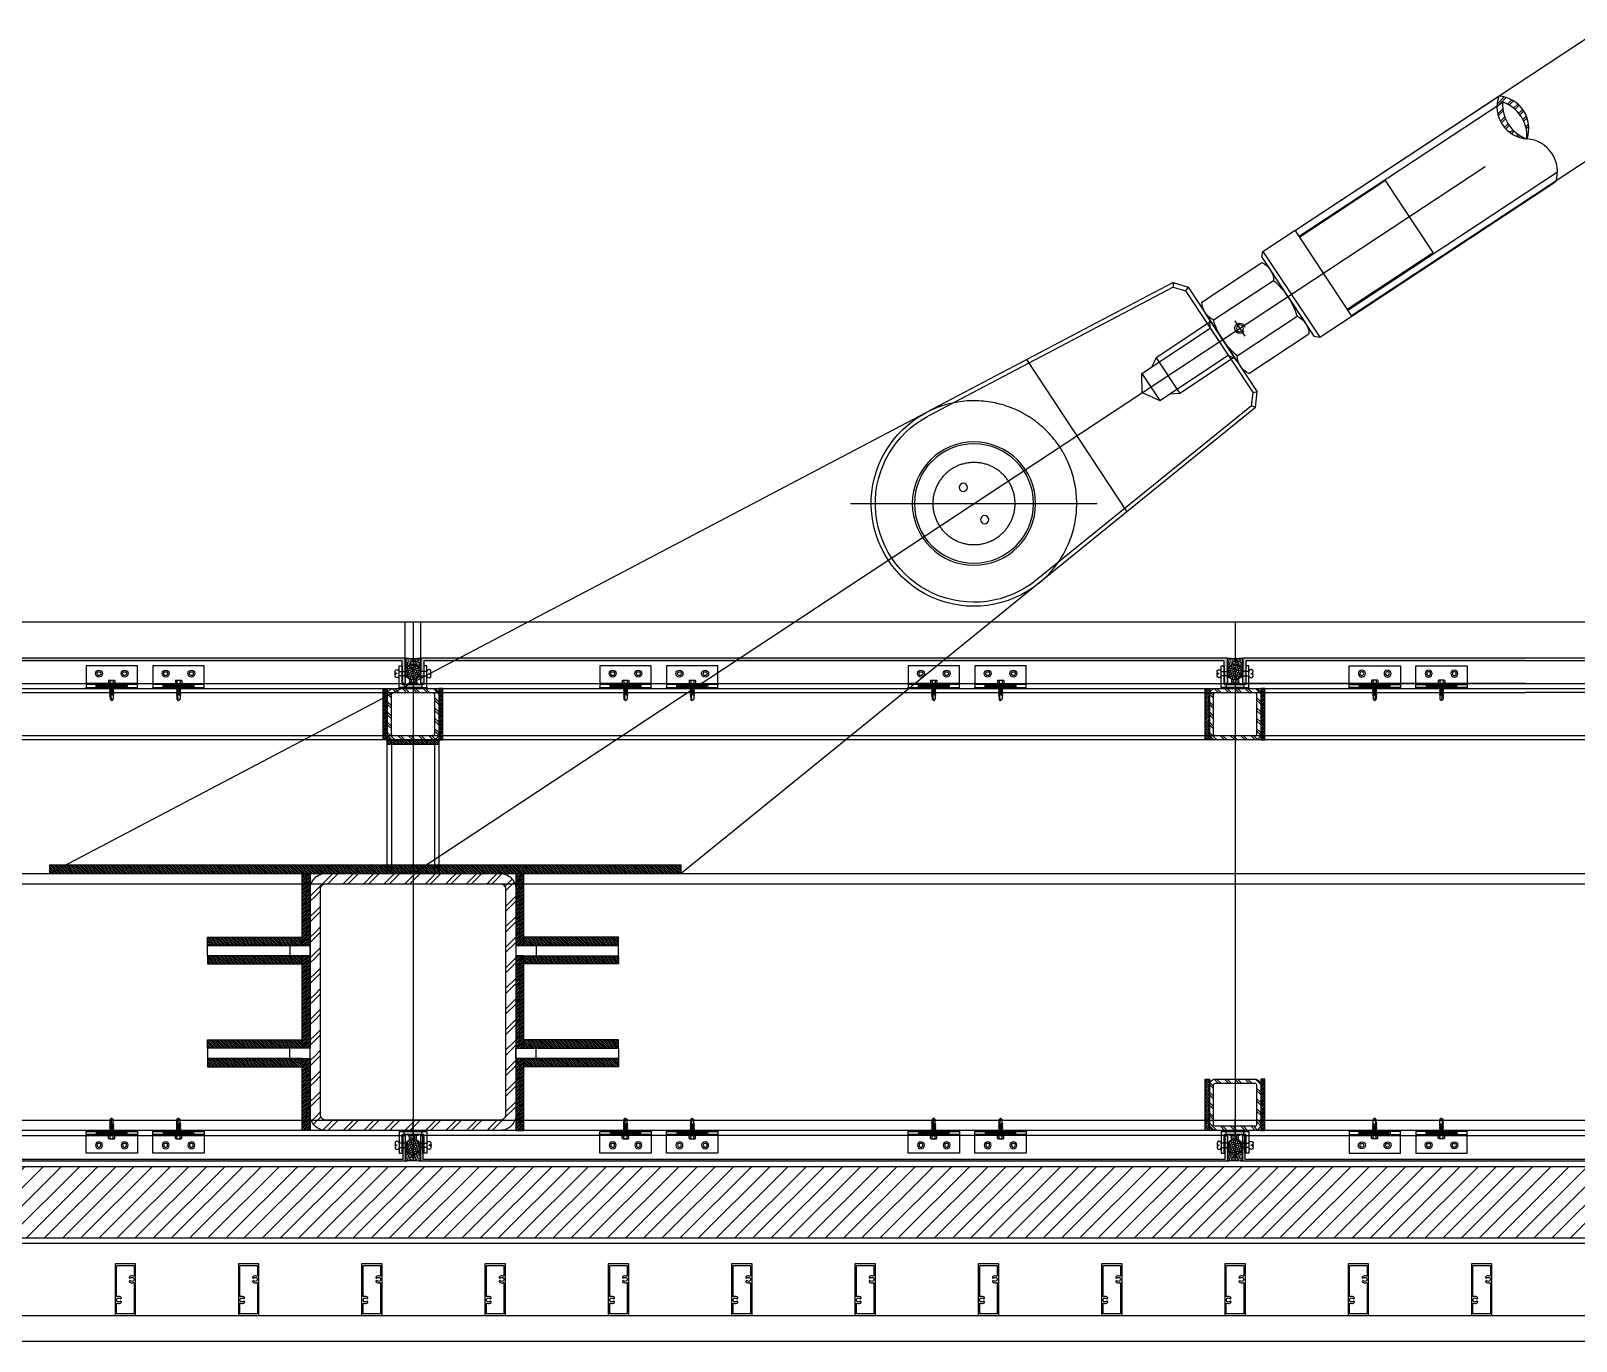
# Model space of a CAD drawing. Header units: millimetres. Extents: x 434053 to 1059003, y -2417481 to 936527.
# Drawn here: x 653689 to 655193, y -2249952 to -2248677 of the extents above; entities that cross this region are included whole.
import ezdxf

# ---------------------------------------------------------------- set-up
doc = ezdxf.new("R2010")
doc.units = ezdxf.units.MM
doc.header["$LTSCALE"] = 1000
doc.header["$MEASUREMENT"] = 0
for name, pattern in [('CENTER', [2, 1.25, -0.25, 0.25, -0.25]), ('HIDDEN', [9.525, 6.35, -3.175]), ('HIDDEN2', [4.7625, 3.175, -1.5875]), ('HIDDENX2', [19.05, 12.7, -6.35])]:
    doc.linetypes.add(name, pattern=pattern)
doc.layers.get('Defpoints').update_dxf_attribs({"color": 6})
for name, color, linetype in [('ALUM', 1, 'Continuous'), ('ALUM-V', 11, 'Continuous'), ('ELASTOMER', 6, 'Continuous'), ('ELASTOMER-V', 241, 'Continuous'), ('ELASTROMER-V', 241, 'Continuous'), ('EXTRUSION-V', 141, 'Continuous'), ('EXTRUSION1', 4, 'Continuous'), ('EXTRUSION2', 133, 'Continuous'), ('FASTENER', 191, 'Continuous'), ('GRID', 8, 'CENTER'), ('HZHZNEWPLOTLAYER#@$TT', 7, 'Continuous'), ('SILICONE', 8, 'Continuous'), ('STEEL', 3, 'Continuous'), ('STEEL-V', 71, 'Continuous'), ('WELD', 6, 'Continuous'), ('铝板断面填充', 14, 'Continuous')]:
    doc.layers.add(name, color=color, linetype=linetype)
pattern_1 = [(225, (-88276.2319, -28675.7167), (0.883883476, -0.883883476), [])]
pattern_2 = [(225, (-87476.2316, -28675.7147), (0.883883476, -0.883883476), [])]
pattern_3 = [(225, (-87476.2316, -29055.7147), (0.883883476, -0.883883476), [])]
pattern_4 = [(225, (-88201.2278, -28855.7147), (0.883883476, -0.883883476), [])]
pattern_5 = [(315, (31918.716, -91816.2289), (0.883883476, 0.883883476), [])]
pattern_6 = [(315, (31918.716, -91916.2289), (0.883883476, 0.883883476), [])]
pattern_7 = [(225, (-88201.2278, -28935.7147), (0.883883476, -0.883883476), [])]
pattern_8 = [(225, (-88201.2278, -29035.7147), (0.883883476, -0.883883476), [])]

# ---------------------------------------------------------------- blocks, each defined once
blk = doc.blocks.new('*U563')
at = {"linetype": 'ByBlock', "lineweight": -2}
for p, q in [((-4.4, 0.5), (-4.4, 0)), ((4.4, 0), (-4.4, 0)), ((-4.1, 0.8), (-3.1, 1)), ((4.1, 0.8), (-4.1, 0.8)), ((-3.1, 3.9), (-3.1, 1)), ((3.1, 1), (-3.1, 1)), ((2.3, 4.2), (-2.3, 4.2)), ((-2, 0.8), (-1.5, 1)), ((-1.5, 3.9), (-1.5, 1)), ((-1.5, 0), (-1.5, -1.6)), ((1.5, 3.9), (1.5, 1)), ((2.2, 0.8), (1.5, 1)), ((1.5, 0), (1.5, -1.1)), ((3.1, 3.9), (3.1, 1)), ((4.1, 0.8), (3.1, 1)), ((4.4, 0.5), (4.4, 0)), ((-2.1, -1.9), (2.1, -1.4)), ((-2.1, -1.9), (-1.5, -1.6)), ((-2.1, -1.9), (-1.5, -2.2)), ((-2.1, -3.3), (2.1, -2.8)), ((-2.1, -3.3), (-1.5, -3)), ((-2.1, -3.3), (-1.5, -3.6)), ((-2.1, -4.7), (2.1, -4.2)), ((-2.1, -4.7), (-1.5, -4.4)), ((-2.1, -4.7), (-1.5, -5)), ((-2.1, -6.1), (2.1, -5.6)), ((-2.1, -6.1), (-1.5, -5.8)), ((-2.1, -6.1), (-1.5, -6.4)), ((-2.1, -7.5), (2.1, -7)), ((-2.1, -7.5), (-1.5, -7.2)), ((-2.1, -7.5), (-1.5, -7.8)), ((-2.1, -8.9), (2.1, -8.4)), ((-2.1, -8.9), (-1.5, -8.6)), ((-2.1, -8.9), (-1.5, -9.2)), ((-2.1, -10.3), (-1.5, -10)), ((-2.1, -10.3), (-1.1, -10.2)), ((-2.1, -10.3), (-1.5, -10.6)), ((-1.5, -1.6), (1.5, -1.1)), ((-1.5, -2.2), (1.5, -1.7)), ((-1.5, -2.2), (-1.5, -3)), ((-1.5, -3), (1.5, -2.5)), ((-1.5, -3.6), (1.5, -3.1)), ((-1.5, -3.6), (-1.5, -4.4)), ((-1.5, -4.4), (1.5, -3.9)), ((-1.5, -5), (1.5, -4.5)), ((-1.5, -5), (-1.5, -5.8)), ((-1.5, -5.8), (1.5, -5.3)), ((-1.5, -6.4), (1.5, -5.9)), ((-1.5, -6.4), (-1.5, -7.2)), ((-1.5, -7.2), (1.5, -6.7)), ((-1.5, -7.8), (1.5, -7.3)), ((-1.5, -7.8), (-1.5, -8.6)), ((-1.5, -8.6), (1.5, -8.1)), ((-1.5, -9.2), (1.5, -8.7)), ((-1.5, -9.2), (-1.5, -10)), ((-1.5, -10), (-1, -9.9)), ((-1.5, -10.6), (-1.5, -14.4)), ((-1.5, -10.6), (-1.3, -10.6)), ((0, -15.8), (-1.5, -14.4)), ((0, -15.8), (1.5, -14.4)), ((0.6, -9.6), (1.5, -9.5)), ((0.7, -10), (2.1, -9.8)), ((0.7, -10.2), (1.5, -10.1)), ((0.7, -11), (1.5, -10.9)), ((0.7, -11.4), (2.1, -11.2)), ((0.7, -11.6), (1.5, -11.5)), ((1.5, -0.3), (1.5, -1.1)), ((2.1, -1.4), (1.5, -1.1)), ((2.1, -1.4), (1.5, -1.7)), ((1.5, -1.7), (1.5, -2.5)), ((2.1, -2.8), (1.5, -2.5)), ((2.1, -2.8), (1.5, -3.1)), ((1.5, -3.1), (1.5, -3.9)), ((2.1, -4.2), (1.5, -3.9)), ((2.1, -4.2), (1.5, -4.5)), ((1.5, -4.5), (1.5, -5.3)), ((2.1, -5.6), (1.5, -5.3)), ((2.1, -5.6), (1.5, -5.9)), ((1.5, -5.9), (1.5, -6.7)), ((2.1, -7), (1.5, -6.7)), ((2.1, -7), (1.5, -7.3)), ((1.5, -7.3), (1.5, -8.1)), ((2.1, -8.4), (1.5, -8.1)), ((2.1, -8.4), (1.5, -8.7)), ((1.5, -8.7), (1.5, -9.5)), ((2.1, -9.8), (1.5, -9.5)), ((2.1, -9.8), (1.5, -10.1)), ((1.5, -10.1), (1.5, -10.9)), ((2.1, -11.2), (1.5, -10.9)), ((2.1, -11.2), (1.5, -11.5)), ((1.5, -11.5), (1.5, -14.4))]:
    blk.add_line(p, q, dxfattribs=at)
blk.add_lwpolyline([(0, -15.8), (0.7, -11.6), (0.7, -9.9, 0.417657), (0.4, -9.6, 0.097062), (-1, -9.9), (-1.5, -11)], format="xyb", dxfattribs=at)
for centre, radius, start, end in [((-4.1, 0.5), 0.3, 90, 180), ((-2.3, 3.3), 0.951, 35.4009, 144.5991), ((0, 1), 3.2, 61.0594, 118.9406), ((2.3, 3.3), 0.951, 35.4009, 144.5991), ((4.1, 0.5), 0.3, 0, 90)]:
    blk.add_arc(centre, radius, start, end, dxfattribs=at)
blk = doc.blocks.new('*U562')
at = {"layer": 'EXTRUSION1', "linetype": 'HIDDEN'}
h = blk.add_hatch(dxfattribs=at)
h.set_pattern_fill('ANSI31', color=8, scale=10, angle=45, style=0)
h.set_pattern_definition([(90, (-29149.7971, 32516.8571), (-1.25, 2e-16), [])])
h.paths.add_polyline_path([(40, 18.1), (10, 18.1), (10, 21), (40, 21)])
h = blk.add_hatch(dxfattribs=at)
h.set_pattern_fill('ANSI31', color=8, scale=10, angle=45, style=0)
h.set_pattern_definition([(90, (-29149.7971, 32581.8571), (-1.25, 2e-16), [])])
h.paths.add_polyline_path([(105, 18.1), (75, 18.1), (75, 21), (105, 21)])
blk.add_line((0, 18.1), (50, 18.1))
at = {"linetype": 'HIDDEN'}
for p, q in [((65, 18.1), (115, 18.1)), ((65, 17), (115, 17))]:
    blk.add_line(p, q, dxfattribs=at)
for points in [[(0, 21), (0, 17)], [(50, 17), (50, 21), (0, 21)], [(65, 21), (65, 0), (115, 0), (115, 21), (65, 21)]]:
    blk.add_lwpolyline(points)
blk.add_lwpolyline([(0, 17), (0, 0), (50, 0), (50, 17)], dxfattribs=at)
at = {"layer": 'ELASTOMER-V', "linetype": 'HIDDEN'}
for p, q in [((0, 22), (0, 21)), ((50, 22), (0, 22)), ((50, 22), (50, 21)), ((65, 22), (65, 21)), ((115, 22), (65, 22)), ((115, 22), (115, 21))]:
    blk.add_line(p, q, dxfattribs=at)
at = {"layer": 'EXTRUSION1', "color": 8, "linetype": 'HIDDEN'}
for points in [[(40, 18.1), (10, 18.1), (10, 21), (40, 21)], [(105, 18.1), (75, 18.1), (75, 21), (105, 21)]]:
    blk.add_lwpolyline(points, close=True, dxfattribs=at)
at = {"layer": 'FASTENER'}
for centre, radius in [((12.5, 7.5), 3.41), ((12.5, 7.5), 1.88), ((37.5, 7.5), 3.41), ((37.5, 7.5), 1.88), ((77.5, 7.5), 3.41), ((77.5, 7.5), 1.88), ((102.5, 7.5), 3.41), ((102.5, 7.5), 1.88)]:
    blk.add_circle(centre, radius, dxfattribs=at)
at = {"layer": 'FASTENER', "xscale": -1, "rotation": 179.9999555529958}
for p in [(25, 18.1), (90, 18.1)]:
    blk.add_blockref('*U563', p, dxfattribs=at)
blk = doc.blocks.new('20221118-LC01')
at = {"color": 0, "linetype": 'ByBlock'}
blk.add_lwpolyline([(0, 50), (0, 0), (20, 0), (20, 50)], close=True, dxfattribs=at)
blk.add_lwpolyline([(1.5, 48, -0.414214), (2, 48.5), (18, 48.5, -0.414214), (18.5, 48), (18.5, 38.7, -0.531846), (17.8, 38.2, 0.30357), (14, 37.5, 0.490314), (14.2, 36.4), (14.2, 36.3, 0.339327), (15.1, 36.4, -2.412658), (15.1, 33.6, 0.339327), (14.2, 33.7), (14.2, 33.6, 0.490314), (14, 32.5, 0.30357), (17.8, 31.8, -0.531846), (18.5, 31.3), (18.5, 2, -0.414214), (18, 1.5), (2, 1.5, -0.414214), (1.5, 2), (1.5, 11.3, -0.531846), (2.2, 11.8, 0.30357), (6, 12.5, 0.490314), (5.8, 13.6), (5.8, 13.7, 0.339327), (4.9, 13.6, -2.412658), (4.9, 16.4, 0.339327), (5.8, 16.3), (5.8, 16.4, 0.490314), (6, 17.5, 0.30357), (2.2, 18.2, -0.531846), (1.5, 18.7)], format="xyb", close=True, dxfattribs=at)
blk = doc.blocks.new('rivet6')
at = {"color": 0, "linetype": 'ByBlock'}
blk.add_line((0, 4), (0, -4), dxfattribs=at)
blk.add_lwpolyline([(-6, 2, 2.414214), (-8, 0, 2.414214), (-6, -2)], format="xyb", dxfattribs=at)
at = {"color": 0, "linetype": 'HIDDEN2'}
blk.add_lwpolyline([(0, 2), (-6, 2), (-6, -2), (0, -2)], dxfattribs=at)
at = {"color": 0, "linetype": 'ByBlock'}
for centre, radius, start, end in [((-8, 0), 2, 150, 210), ((-3, 0), 5, 306.8699, 53.1301)]:
    blk.add_arc(centre, radius, start, end, dxfattribs=at)
blk = doc.blocks.new('*U521')
at = {"linetype": 'ByBlock', "lineweight": -2}
for p, q in [((-5, 0.5), (-5, 0)), ((5, 0), (-5, 0)), ((-4.7, 0.9), (-3.5, 1.1)), ((4.7, 0.9), (-4.7, 0.9)), ((-3.5, 4.4), (-3.5, 1.1)), ((3.5, 1.1), (-3.5, 1.1)), ((2.7, 4.9), (-2.7, 4.9)), ((-2.3, 0.9), (-1.8, 1.1)), ((-1.8, 4.4), (-1.8, 1.1)), ((1.8, 4.4), (1.8, 1.1)), ((2.5, 0.9), (1.8, 1.1)), ((3.5, 4.4), (3.5, 1.1)), ((4.7, 0.9), (3.5, 1.1)), ((5, 0.5), (5, 0))]:
    blk.add_line(p, q, dxfattribs=at)
for centre, radius, start, end in [((-4.7, 0.5), 0.343, 90, 180), ((-2.7, 3.8), 1.09, 35.4009, 144.5991), ((0, 1.2), 3.66, 61.0594, 118.9406), ((2.7, 3.8), 1.09, 35.4009, 144.5991), ((4.7, 0.5), 0.343, 0, 90)]:
    blk.add_arc(centre, radius, start, end, dxfattribs=at)
at = {"layer": 'GRID', "ltscale": 0.5}
blk.add_line((0, 4.9), (0, -15.6), dxfattribs=at)
blk = doc.blocks.new('20221118-LGT01')
at = {"layer": 'STEEL-V'}
for p, q in [((-280.1, 72.9), (-9.8, 99.5)), ((-277.9, 69.2), (-9.4, 95.5)), ((-289.9, 61.1), (-290, -61)), ((-280.1, 72.9), (-289.9, 61.1)), ((-289.9, 61.1), (-285.9, 59.6)), ((-277.9, 69.2), (-285.9, 59.6)), ((-280.1, 72.9), (-277.9, 69.2)), ((-369.8, 50), (-407.5, 50)), ((-407.5, -50), (-407.5, 50)), ((-369.8, 50), (-370, -50)), ((-365.8, 46), (-369.8, 50)), ((-365.8, 46), (-366, -46)), ((-285.9, 59.6), (-286, -59.6)), ((-365.9, 0), (-366, 31.2)), ((-293, 41.7), (-363, 41.7)), ((-289.9, 0.2), (-290, 31.3)), ((-292.9, 20.9), (-362.9, 20.8)), ((-290, 25.1), (-289.9, 0.2)), ((-286, 16), (-290, 22.8)), ((-286, 16), (-286.1, -15.7)), ((-365.9, 0), (-366, -31.1)), ((-309.9, 8.9), (-309.9, -9.1)), ((-289.9, 0), (-289.9, -0.1)), ((-289.9, -0.1), (-289.9, 0)), ((-290, -25.1), (-289.9, -0.1)), ((-289.9, -0.1), (-290, -31.2)), ((-293, -20.8), (-363, -20.7)), ((-286.1, -15.7), (-290, -22.4)), ((-293, -41.6), (-363, -41.6)), ((-370, -50), (-407.5, -50)), ((-366, -46), (-370, -50)), ((-290, -61), (-286, -59.6)), ((-278, -69.2), (-286, -59.6)), ((-280.1, -72.8), (-290, -61)), ((-280.1, -72.8), (-278, -69.2)), ((-280.1, -72.8), (-9.8, -99.5)), ((-278, -69.2), (-9.4, -95.5))]:
    blk.add_line(p, q, dxfattribs=at)
at = {"layer": 'STEEL-V', "linetype": 'HIDDEN'}
for p, q in [((-120, -88.6), (-120, 88.7)), ((-288.9, 21), (-226, 20.9)), ((-206, 15.8), (-286, 16)), ((-226, 20.9), (-226.1, -20.8)), ((-226, 20.9), (-217.4, 15.8)), ((-206, 15.8), (-206.1, -15.9)), ((-196.2, 0), (-206, 15.8)), ((-196.2, 0), (-206.1, -15.9)), ((-289, -20.7), (-226.1, -20.8)), ((-206.1, -15.9), (-286.1, -15.7)), ((-226.1, -20.8), (-217.4, -15.8))]:
    blk.add_line(p, q, dxfattribs=at)
blk.add_lwpolyline([(-407.5, -42), (-507.5, -42), (-507.5, 42), (-407.5, 42)], dxfattribs=at)
at = {"layer": 'STEEL-V'}
for centre, radius in [((0, 0), 60), ((0, 0), 58), ((0, 18.8), 4), ((-309.9, -0.1), 3.4), ((0, -18.8), 4)]:
    blk.add_circle(centre, radius, dxfattribs=at)
at = {"layer": 'STEEL-V', "linetype": 'HIDDEN'}
blk.add_circle((0, 0), 40, dxfattribs=at)
at = {"layer": 'STEEL-V'}
for centre, radius, start, end in [((0, 0), 100, 263.9282, 95.622), ((0, 0), 96, 263.9553, 95.5933), ((-346.3, 31.3), 19.7, 148.0354, 212.1278), ((-309.5, 31.3), 19.5, 327.8778, 32.2863), ((-292.9, 0.2), 73, 163.5982, 180.0821), ((-362.9, 0.1), 73, 0.0827, 16.5665), ((-292.4, -0.1), 73.5, 179.8577, 179.9037), ((-309.9, -0.1), 5, 247.1267, 199.69), ((-363.4, 0), 73.5, 359.9037, 0.0418), ((-292.9, -0.1), 73, 179.9037, 196.3867), ((-362.9, 0), 73, 343.4201, 359.9031), ((-346.3, -31.2), 19.7, 147.8564, 211.9519), ((-309.5, -31.2), 19.5, 327.6994, 32.1079)]:
    blk.add_arc(centre, radius, start, end, dxfattribs=at)
blk = doc.blocks.new('A$C5B83370A')
at = {"linetype": 'HIDDENX2'}
h = blk.add_hatch(dxfattribs=at)
h.set_pattern_fill('ANSI31', scale=100, style=0)
h.set_pattern_definition([(45, (-76141.112, 60033.225), (-8.8388348, 8.8388348), [])])
h.paths.add_polyline_path([(7633.4, -530), (7633.4, -600), (2117.4, -600), (2117.4, -530)])
at = {"layer": 'ELASTOMER-V'}
h = blk.add_hatch(dxfattribs=at)
h.set_pattern_fill('HONEY', color=256, scale=10, angle=17.1833, style=0)
h.set_pattern_definition([(17.183306, (749.7459, 2189.9228), (1.47149637, 1.58814308), [1.25, -2.5]), (137.183306, (749.7459, 2189.9228), (-2.11112044, 0.4802817), [1.25, -2.5]), (77.183306, (749.7459, 2189.9228), (-0.63962407, 2.06842478), [-2.5, 1.25])])
edge = h.paths.add_edge_path()
edge.add_ellipse((3200, -49), major_axis=(-5.3, -5.3), ratio=1, start_angle=0, end_angle=360)
h = blk.add_hatch(dxfattribs=at)
h.set_pattern_fill('HONEY', color=256, scale=10, angle=17.1833, style=0)
h.set_pattern_definition([(17.183306, (1549.7459, 2189.9228), (1.47149637, 1.58814308), [1.25, -2.5]), (137.183306, (1549.7459, 2189.9228), (-2.11112044, 0.4802817), [1.25, -2.5]), (77.183306, (1549.7459, 2189.9228), (-0.63962407, 2.06842478), [-2.5, 1.25])])
edge = h.paths.add_edge_path()
edge.add_ellipse((4000, -49), major_axis=(-5.3, -5.3), ratio=1, start_angle=0, end_angle=360)
h = blk.add_hatch(dxfattribs=at)
h.set_pattern_fill('HONEY', color=256, scale=10, angle=17.1833, style=0)
h.set_pattern_definition([(17.183306, (749.7459, 1663.929), (1.47149637, 1.58814308), [1.25, -2.5]), (137.183306, (749.7459, 1663.929), (-2.11112044, 0.4802817), [1.25, -2.5]), (77.183306, (749.7459, 1663.929), (-0.63962407, 2.06842478), [-2.5, 1.25])])
edge = h.paths.add_edge_path()
edge.add_ellipse((3200, -511), major_axis=(-5.3, 5.3), ratio=1, start_angle=0, end_angle=360, ccw=False)
h = blk.add_hatch(dxfattribs=at)
h.set_pattern_fill('HONEY', color=256, scale=10, angle=17.1833, style=0)
h.set_pattern_definition([(17.183306, (1549.7459, 1663.929), (1.47149637, 1.58814308), [1.25, -2.5]), (137.183306, (1549.7459, 1663.929), (-2.11112044, 0.4802817), [1.25, -2.5]), (77.183306, (1549.7459, 1663.929), (-0.63962407, 2.06842478), [-2.5, 1.25])])
edge = h.paths.add_edge_path()
edge.add_ellipse((4000, -511), major_axis=(-5.3, 5.3), ratio=1, start_angle=0, end_angle=360, ccw=False)
at = {"layer": 'SILICONE'}
h = blk.add_hatch(dxfattribs=at)
h.set_pattern_fill('AR-SAND', color=256, angle=-72.8167, style=0)
h.set_pattern_definition([(324.683306, (749.746, 2191.9228), (1.8222089, 0.6294226), [0, -1.52, 0, -1.7, 0, -1.625]), (294.68331, (749.746, 2191.9228), (3.2190227, -0.857036), [0, -0.82, 0, -1.37, 0, -0.525]), (254.683306, (749.3825, 2193.098), (0.9254165, -2.9734687), [0, -0.5, 0, -1.8, 0, -2.35]), (244.68331, (749.3825, 2193.098), (1.7265991, -2.6126552), [0, -0.25, 0, -1.18, 0, -1.35])])
edge = h.paths.add_edge_path()
edge.add_line((3192.5, -49), (3192.5, -35))
edge.add_arc((3200, 0), 35.8, 257.9147, 282.0853)
edge.add_line((3207.5, -35), (3207.5, -35.5))
edge.add_line((3207.5, -35.5), (3207.5, -48.8))
edge.add_arc((3200, -49), 7.5, 1.0837, 179.9808)
h = blk.add_hatch(dxfattribs=at)
h.set_pattern_fill('AR-SAND', color=256, angle=-72.8167, style=0)
h.set_pattern_definition([(324.683306, (1549.746, 2191.9228), (1.8222089, 0.6294226), [0, -1.52, 0, -1.7, 0, -1.625]), (294.68331, (1549.746, 2191.9228), (3.2190227, -0.857036), [0, -0.82, 0, -1.37, 0, -0.525]), (254.683306, (1549.3825, 2193.098), (0.9254165, -2.9734687), [0, -0.5, 0, -1.8, 0, -2.35]), (244.68331, (1549.3825, 2193.098), (1.7265991, -2.6126552), [0, -0.25, 0, -1.18, 0, -1.35])])
edge = h.paths.add_edge_path()
edge.add_line((3992.5, -49), (3992.5, -35))
edge.add_arc((4000, 0), 35.8, 257.9147, 282.0853)
edge.add_line((4007.5, -35), (4007.5, -35.5))
edge.add_line((4007.5, -35.5), (4007.5, -48.8))
edge.add_arc((4000, -49), 7.5, 1.0837, 179.9808)
h = blk.add_hatch(dxfattribs=at)
h.set_pattern_fill('AR-SAND', color=256, angle=-72.8167, style=0)
h.set_pattern_definition([(324.683306, (749.746, 1665.929), (1.8222089, 0.6294226), [0, -1.52, 0, -1.7, 0, -1.625]), (294.68331, (749.746, 1665.929), (3.2190227, -0.857036), [0, -0.82, 0, -1.37, 0, -0.525]), (254.683306, (749.3825, 1667.104), (0.9254165, -2.9734687), [0, -0.5, 0, -1.8, 0, -2.35]), (244.68331, (749.3825, 1667.104), (1.7265991, -2.6126552), [0, -0.25, 0, -1.18, 0, -1.35])])
edge = h.paths.add_edge_path()
edge.add_line((3192.5, -511), (3192.5, -525))
edge.add_arc((3200, -560), 35.8, 77.9147, 102.0853, ccw=False)
edge.add_line((3207.5, -525), (3207.5, -524.5))
edge.add_line((3207.5, -524.5), (3207.5, -511.2))
edge.add_arc((3200, -511), 7.5, 180.0192, 358.9163, ccw=False)
h = blk.add_hatch(dxfattribs=at)
h.set_pattern_fill('AR-SAND', color=256, angle=-72.8167, style=0)
h.set_pattern_definition([(324.683306, (1549.746, 1665.929), (1.8222089, 0.6294226), [0, -1.52, 0, -1.7, 0, -1.625]), (294.68331, (1549.746, 1665.929), (3.2190227, -0.857036), [0, -0.82, 0, -1.37, 0, -0.525]), (254.683306, (1549.3825, 1667.104), (0.9254165, -2.9734687), [0, -0.5, 0, -1.8, 0, -2.35]), (244.68331, (1549.3825, 1667.104), (1.7265991, -2.6126552), [0, -0.25, 0, -1.18, 0, -1.35])])
edge = h.paths.add_edge_path()
edge.add_line((3992.5, -511), (3992.5, -525))
edge.add_arc((4000, -560), 35.8, 77.9147, 102.0853, ccw=False)
edge.add_line((4007.5, -525), (4007.5, -524.5))
edge.add_line((4007.5, -524.5), (4007.5, -511.2))
edge.add_arc((4000, -511), 7.5, 180.0192, 358.9163, ccw=False)
at = {"layer": 'STEEL-V', "linetype": 'ByBlock'}
h = blk.add_hatch(dxfattribs=at)
h.set_pattern_fill('GEOL7', color=256, scale=20, angle=90, style=0, pattern_type=2)
h.set_pattern_definition([(225, (-22492.5345, 76006.438), (-2e-15, -10.0013183), [20]), (225, (-22492.5345, 76008.938), (-2e-15, -10.0013183), [20])])
h.paths.add_polyline_path([(4256.7, 511.5, 0.07764), (4254.9, 502), (4260.5, 505.7, -0.338009), (4284.1, 469.9, 0.494956)])
h.paths.add_polyline_path([(4260.5, 505.7), (4254.9, 502, 0.401177), (4284.1, 469.9, -0.339257)])
h = blk.add_hatch(dxfattribs=at)
h.set_pattern_fill('GEOL7', color=256, scale=20, angle=180, style=0, pattern_type=2)
h.set_pattern_definition([(315, (-59106.035, -21407.467), (10.0013183, -2e-15), [20]), (315, (-59108.535, -21407.467), (10.0013183, -2e-15), [20])])
edge = h.paths.add_edge_path(flags=16)
edge.add_line((3179, -109), (3179, -71))
edge.add_arc((3181, -71), 2, 90, 180, ccw=False)
edge.add_line((3181, -69), (3219, -69))
edge.add_arc((3219, -71), 2, 0, 90, ccw=False)
edge.add_line((3221, -71), (3221, -109))
edge.add_arc((3219, -109), 2, 270, 360, ccw=False)
edge.add_line((3219, -111), (3181, -111))
edge.add_arc((3181, -109), 2, 180, 270, ccw=False)
edge = h.paths.add_edge_path()
edge.add_line((3175, -109), (3175, -71))
edge.add_arc((3181, -71), 6, 90, 180, ccw=False)
edge.add_line((3181, -65), (3219, -65))
edge.add_arc((3219, -71), 6, 0, 90, ccw=False)
edge.add_line((3225, -71), (3225, -109))
edge.add_arc((3219, -109), 6, 270, 360, ccw=False)
edge.add_line((3219, -115), (3181, -115))
edge.add_arc((3181, -109), 6, 180, 270, ccw=False)
h = blk.add_hatch(dxfattribs=at)
h.set_pattern_fill('GEOL7', color=256, scale=20, angle=180, style=0, pattern_type=2)
h.set_pattern_definition([(315, (-58306.035, -21407.465), (10.0013183, -2e-15), [20]), (315, (-58308.535, -21407.465), (10.0013183, -2e-15), [20])])
edge = h.paths.add_edge_path(flags=16)
edge.add_line((3979, -109), (3979, -71))
edge.add_arc((3981, -71), 2, 90, 180, ccw=False)
edge.add_line((3981, -69), (4019, -69))
edge.add_arc((4019, -71), 2, 0, 90, ccw=False)
edge.add_line((4021, -71), (4021, -109))
edge.add_arc((4019, -109), 2, 270, 360, ccw=False)
edge.add_line((4019, -111), (3981, -111))
edge.add_arc((3981, -109), 2, 180, 270, ccw=False)
edge = h.paths.add_edge_path()
edge.add_line((3975, -109), (3975, -71))
edge.add_arc((3981, -71), 6, 90, 180, ccw=False)
edge.add_line((3981, -65), (4019, -65))
edge.add_arc((4019, -71), 6, 0, 90, ccw=False)
edge.add_line((4025, -71), (4025, -109))
edge.add_arc((4019, -109), 6, 270, 360, ccw=False)
edge.add_line((4019, -115), (3981, -115))
edge.add_arc((3981, -109), 6, 180, 270, ccw=False)
h = blk.add_hatch(dxfattribs=at)
h.set_pattern_fill('GEOL7', color=256, scale=40, angle=90, style=0, pattern_type=2)
h.set_pattern_definition([(225, (-17870.622, 75479.462), (-3e-15, -20.0026366), [40]), (225, (-17870.622, 75484.462), (-3e-15, -20.0026366), [40])])
edge = h.paths.add_edge_path(flags=16)
edge.add_line((3115, -255), (3285, -255))
edge.add_arc((3285, -260), 5, 0, 90, ccw=False)
edge.add_line((3290, -260), (3290, -480))
edge.add_arc((3285, -480), 5, -90, 0, ccw=False)
edge.add_line((3285, -485), (3115, -485))
edge.add_arc((3115, -480), 5, 180, 270, ccw=False)
edge.add_line((3110, -480), (3110, -260))
edge.add_arc((3115, -260), 5, 90, 180, ccw=False)
edge = h.paths.add_edge_path()
edge.add_line((3115, -245), (3285, -245))
edge.add_arc((3285, -260), 15, 0, 90, ccw=False)
edge.add_line((3300, -260), (3300, -480))
edge.add_arc((3285, -480), 15, -90, 0, ccw=False)
edge.add_line((3285, -495), (3115, -495))
edge.add_arc((3115, -480), 15, 180, 270, ccw=False)
edge.add_line((3100, -480), (3100, -260))
edge.add_arc((3115, -260), 15, 90, 180, ccw=False)
h = blk.add_hatch(dxfattribs=at)
h.set_pattern_fill('GEOL7', color=256, scale=20, angle=180, style=0, pattern_type=2)
h.set_pattern_definition([(315, (-58306.035, -21787.465), (10.0013183, -2e-15), [20]), (315, (-58308.535, -21787.465), (10.0013183, -2e-15), [20])])
edge = h.paths.add_edge_path(flags=16)
edge.add_line((3979, -489), (3979, -451))
edge.add_arc((3981, -451), 2, 90, 180, ccw=False)
edge.add_line((3981, -449), (4019, -449))
edge.add_arc((4019, -451), 2, 0, 90, ccw=False)
edge.add_line((4021, -451), (4021, -489))
edge.add_arc((4019, -489), 2, 270, 360, ccw=False)
edge.add_line((4019, -491), (3981, -491))
edge.add_arc((3981, -489), 2, 180, 270, ccw=False)
edge = h.paths.add_edge_path()
edge.add_line((3975, -489), (3975, -451))
edge.add_arc((3981, -451), 6, 90, 180, ccw=False)
edge.add_line((3981, -445), (4019, -445))
edge.add_arc((4019, -451), 6, 0, 90, ccw=False)
edge.add_line((4025, -451), (4025, -489))
edge.add_arc((4019, -489), 6, 270, 360, ccw=False)
edge.add_line((4019, -495), (3981, -495))
edge.add_arc((3981, -489), 6, 180, 270, ccw=False)
at = {"layer": 'WELD'}
h = blk.add_hatch(dxfattribs=at)
h.set_pattern_fill('ANSI31', color=256, scale=10, angle=180, style=0)
h.set_pattern_definition(pattern_1)
h.paths.add_polyline_path([(3175, -65), (3175, -115), (3171, -115), (3171, -65)])
h = blk.add_hatch(dxfattribs=at)
h.set_pattern_fill('ANSI31', color=256, scale=10, angle=180, style=0)
h.set_pattern_definition(pattern_1)
h.paths.add_polyline_path([(3225, -65), (3225, -115), (3229, -115), (3229, -65)])
h = blk.add_hatch(dxfattribs=at)
h.set_pattern_fill('ANSI31', color=256, scale=10, angle=180, style=0)
h.set_pattern_definition(pattern_2)
h.paths.add_polyline_path([(3975, -65), (3975, -115), (3971, -115), (3971, -65)])
h = blk.add_hatch(dxfattribs=at)
h.set_pattern_fill('ANSI31', color=256, scale=10, angle=180, style=0)
h.set_pattern_definition(pattern_2)
h.paths.add_polyline_path([(4025, -65), (4025, -115), (4029, -115), (4029, -65)])
h = blk.add_hatch(dxfattribs=at)
h.set_pattern_fill('ANSI31', color=256, scale=10, angle=90, style=0)
h.set_pattern_definition([(135, (-25385.7177, 91386.2309), (-0.883883476, -0.883883476), [])])
h.paths.add_polyline_path([(3225, -115), (3175, -115), (3175, -119), (3225, -119)])
h = blk.add_hatch(dxfattribs=at)
h.set_pattern_fill('ANSI31', color=256, scale=10, angle=270, style=0)
h.set_pattern_definition([(315, (31456.8797, -91746.2309), (0.883883476, 0.883883476), [])])
h.paths.add_polyline_path([(2846.2, -245), (3461, -245), (3461, -237), (2846.2, -237)])
h = blk.add_hatch(dxfattribs=at)
h.set_pattern_fill('ANSI31', color=256, scale=10, angle=180, style=0)
h.set_pattern_definition(pattern_4)
h.paths.add_polyline_path([(3100, -245), (3100, -315), (3092, -315), (3092, -245)])
h = blk.add_hatch(dxfattribs=at)
h.set_pattern_fill('ANSI31', color=256, scale=10, angle=180, style=0)
h.set_pattern_definition(pattern_4)
h.paths.add_polyline_path([(3300, -245), (3300, -315), (3308, -315), (3308, -245)])
h = blk.add_hatch(dxfattribs=at)
h.set_pattern_fill('ANSI31', color=256, scale=10, angle=270, style=0)
h.set_pattern_definition(pattern_5)
h.paths.add_polyline_path([(3092, -315), (3000, -315), (3000, -307), (3092, -307)])
h = blk.add_hatch(dxfattribs=at)
h.set_pattern_fill('ANSI31', color=256, scale=10, angle=270, style=0)
h.set_pattern_definition(pattern_5)
h.paths.add_polyline_path([(3308, -315), (3400, -315), (3400, -307), (3308, -307)])
h = blk.add_hatch(dxfattribs=at)
h.set_pattern_fill('ANSI31', color=256, scale=10, angle=270, style=0)
h.set_pattern_definition(pattern_5)
h.paths.add_polyline_path([(3092, -325), (3000, -325), (3000, -333), (3092, -333)])
h = blk.add_hatch(dxfattribs=at)
h.set_pattern_fill('ANSI31', color=256, scale=10, angle=180, style=0)
h.set_pattern_definition(pattern_7)
h.paths.add_polyline_path([(3100, -325), (3100, -415), (3092, -415), (3092, -325)])
h = blk.add_hatch(dxfattribs=at)
h.set_pattern_fill('ANSI31', color=256, scale=10, angle=180, style=0)
h.set_pattern_definition(pattern_7)
h.paths.add_polyline_path([(3300, -325), (3300, -415), (3308, -415), (3308, -325)])
h = blk.add_hatch(dxfattribs=at)
h.set_pattern_fill('ANSI31', color=256, scale=10, angle=270, style=0)
h.set_pattern_definition(pattern_5)
h.paths.add_polyline_path([(3308, -325), (3400, -325), (3400, -333), (3308, -333)])
h = blk.add_hatch(dxfattribs=at)
h.set_pattern_fill('ANSI31', color=256, scale=10, angle=270, style=0)
h.set_pattern_definition(pattern_6)
h.paths.add_polyline_path([(3092, -415), (3000, -415), (3000, -407), (3092, -407)])
h = blk.add_hatch(dxfattribs=at)
h.set_pattern_fill('ANSI31', color=256, scale=10, angle=270, style=0)
h.set_pattern_definition(pattern_6)
h.paths.add_polyline_path([(3308, -415), (3400, -415), (3400, -407), (3308, -407)])
h = blk.add_hatch(dxfattribs=at)
h.set_pattern_fill('ANSI31', color=256, scale=10, angle=270, style=0)
h.set_pattern_definition(pattern_6)
h.paths.add_polyline_path([(3092, -425), (3000, -425), (3000, -433), (3092, -433)])
h = blk.add_hatch(dxfattribs=at)
h.set_pattern_fill('ANSI31', color=256, scale=10, angle=180, style=0)
h.set_pattern_definition(pattern_8)
h.paths.add_polyline_path([(3100, -425), (3100, -495), (3092, -495), (3092, -425)])
h = blk.add_hatch(dxfattribs=at)
h.set_pattern_fill('ANSI31', color=256, scale=10, angle=180, style=0)
h.set_pattern_definition(pattern_8)
h.paths.add_polyline_path([(3300, -425), (3300, -495), (3308, -495), (3308, -425)])
h = blk.add_hatch(dxfattribs=at)
h.set_pattern_fill('ANSI31', color=256, scale=10, angle=270, style=0)
h.set_pattern_definition(pattern_6)
h.paths.add_polyline_path([(3308, -425), (3400, -425), (3400, -433), (3308, -433)])
h = blk.add_hatch(dxfattribs=at)
h.set_pattern_fill('ANSI31', color=256, scale=10, angle=180, style=0)
h.set_pattern_definition(pattern_3)
h.paths.add_polyline_path([(3975, -445), (3975, -495), (3971, -495), (3971, -445)])
h = blk.add_hatch(dxfattribs=at)
h.set_pattern_fill('ANSI31', color=256, scale=10, angle=180, style=0)
h.set_pattern_definition(pattern_3)
h.paths.add_polyline_path([(4025, -445), (4025, -495), (4029, -495), (4029, -445)])
at = {"layer": '铝板断面填充', "linetype": 'ByBlock'}
for points in [[(3189.5, -60), (3189.5, -38), (2410.5, -38), (2410.5, -60), (2407.5, -60), (2407.5, -35), (3192.5, -35), (3192.5, -60)], [(3989.5, -60), (3989.5, -38), (3210.5, -38), (3210.5, -60), (3207.5, -60), (3207.5, -35), (3992.5, -35), (3992.5, -60)], [(4282.6, -35), (4007.5, -35), (4007.5, -60), (4010.5, -60), (4010.5, -38), (4282.6, -38)], [(3192.5, -500), (3192.5, -525), (2407.5, -525), (2407.5, -500), (2409.5, -500), (2409.5, -523), (3190.5, -523), (3190.5, -500)], [(3992.5, -500), (3992.5, -525), (3207.5, -525), (3207.5, -500), (3209.5, -500), (3209.5, -523), (3990.5, -523), (3990.5, -500)], [(4282.6, -525), (4007.5, -525), (4007.5, -500), (4009.5, -500), (4009.5, -523), (4282.6, -523)]]:
    blk.add_hatch(color=14, dxfattribs=at).paths.add_polyline_path(points)
at = {"linetype": 'HIDDENX2'}
for points in [[(2117.4, -530), (4282.6, -530)], [(4282.6, -530), (7633.2, -530)], [(4282.6, -600), (2117.4, -600)], [(7633.2, -600), (4282.6, -600)]]:
    blk.add_lwpolyline(points, dxfattribs=at)
at = {"layer": 'ALUM'}
for points in [[(3189.5, -60), (3189.5, -38), (2410.5, -38), (2410.5, -60), (2407.5, -60), (2407.5, -35), (3192.5, -35), (3192.5, -60)], [(3989.5, -60), (3989.5, -38), (3210.5, -38), (3210.5, -60), (3207.5, -60), (3207.5, -35), (3992.5, -35), (3992.5, -60)]]:
    blk.add_lwpolyline(points, close=True, dxfattribs=at)
for points in [[(4282.6, -38), (4010.5, -38), (4010.5, -60), (4007.5, -60), (4007.5, -35), (4282.6, -35)], [(4282.6, -35), (4792.5, -35), (4792.5, -60), (4789.5, -60), (4789.5, -38), (4282.6, -38)]]:
    blk.add_lwpolyline(points, dxfattribs=at)
at = {"layer": 'ALUM', "linetype": 'ByBlock'}
for points in [[(3192.5, -500), (3192.5, -525), (2407.5, -525), (2407.5, -500), (2409.5, -500), (2409.5, -523), (3190.5, -523), (3190.5, -500)], [(3992.5, -500), (3992.5, -525), (3207.5, -525), (3207.5, -500), (3209.5, -500), (3209.5, -523), (3990.5, -523), (3990.5, -500)]]:
    blk.add_lwpolyline(points, close=True, dxfattribs=at)
for points in [[(4282.6, -525), (4007.5, -525), (4007.5, -500), (4009.5, -500), (4009.5, -523), (4282.6, -523)], [(4282.6, -523), (4790.5, -523), (4790.5, -500), (4792.5, -500), (4792.5, -525), (4282.6, -525)]]:
    blk.add_lwpolyline(points, dxfattribs=at)
at = {"layer": 'ALUM-V'}
for p, q in [((2117.4, 0), (3312.2, 0)), ((3192.5, -35), (3192.5, 0)), ((3207.5, -35), (3207.5, 0)), ((3762.9, 0), (4282.6, 0)), ((4282.6, 0), (7633.2, 0)), ((2410.5, -60), (3189.5, -60)), ((3210.5, -60), (4282.6, -60)), ((3210.5, -60), (3989.5, -60)), ((4010.5, -59.8), (4282.6, -59.8)), ((4282.6, -60), (4789.5, -60)), ((2409.5, -500), (3190.5, -500)), ((3990.5, -500), (3209.5, -500)), ((4009.5, -500), (4282.6, -500)), ((4282.6, -500), (7990.5, -500))]:
    blk.add_line(p, q, dxfattribs=at)
at = {"layer": 'ALUM-V', "linetype": 'HIDDEN'}
blk.add_line((3312.2, 0), (3762.9, 0), dxfattribs=at)
at = {"layer": 'Defpoints'}
for points in [[(3175, -65), (3175, -115), (3171, -115), (3171, -65)], [(3225, -65), (3225, -115), (3229, -115), (3229, -65)], [(3975, -65), (3975, -115), (3971, -115), (3971, -65)], [(4025, -65), (4025, -115), (4029, -115), (4029, -65)], [(3225, -115), (3175, -115), (3175, -119), (3225, -119)], [(2846.2, -245), (3461, -245), (3461, -237), (2846.2, -237)], [(3100, -245), (3100, -315), (3092, -315), (3092, -245)], [(3300, -245), (3300, -315), (3308, -315), (3308, -245)], [(3092, -315), (3000, -315), (3000, -307), (3092, -307)], [(3308, -315), (3400, -315), (3400, -307), (3308, -307)], [(3092, -325), (3000, -325), (3000, -333), (3092, -333)], [(3100, -325), (3100, -415), (3092, -415), (3092, -325)], [(3300, -325), (3300, -415), (3308, -415), (3308, -325)], [(3308, -325), (3400, -325), (3400, -333), (3308, -333)], [(3092, -415), (3000, -415), (3000, -407), (3092, -407)], [(3308, -415), (3400, -415), (3400, -407), (3308, -407)], [(3092, -425), (3000, -425), (3000, -433), (3092, -433)], [(3100, -425), (3100, -495), (3092, -495), (3092, -425)], [(3300, -425), (3300, -495), (3308, -495), (3308, -425)], [(3308, -425), (3400, -425), (3400, -433), (3308, -433)], [(3975, -445), (3975, -495), (3971, -495), (3971, -445)], [(4025, -445), (4025, -495), (4029, -495), (4029, -445)]]:
    blk.add_lwpolyline(points, close=True, dxfattribs=at)
at = {"layer": 'ELASTOMER'}
for centre in [(3200, -49), (4000, -49)]:
    blk.add_ellipse(centre, major_axis=(-5.3, -5.3), ratio=1, start_param=2.356194490188446, end_param=8.639379797368033, dxfattribs=at)
at = {"layer": 'ELASTOMER', "extrusion": (0, 0, -1)}
for centre in [(3200, -511), (4000, -511)]:
    blk.add_ellipse(centre, major_axis=(-5.3, 5.3), ratio=1, start_param=2.356194490188446, end_param=8.639379797368033, dxfattribs=at)
at = {"layer": 'ELASTROMER-V'}
for points in [[(3213.5, -65), (3186.5, -65), (3186.5, -64), (3213.5, -64)], [(4013.5, -65), (3986.5, -65), (3986.5, -64), (4013.5, -64)], [(3213.5, -495), (3186.5, -495), (3186.5, -496), (3213.5, -496)], [(4013.5, -495), (3986.5, -495), (3986.5, -496), (4013.5, -496)], [(3190.5, -500), (3189.5, -500), (3189.5, -517), (3190.5, -517)], [(3209.5, -500), (3210.5, -500), (3210.5, -517), (3209.5, -517)], [(3990.5, -500), (3989.5, -500), (3989.5, -517), (3990.5, -517)], [(4009.5, -500), (4010.5, -500), (4010.5, -517), (4009.5, -517)]]:
    blk.add_lwpolyline(points, close=True, dxfattribs=at)
at = {"layer": 'EXTRUSION-V'}
for p, q in [((4282.6, -605), (2117.4, -605)), ((7633.2, -605), (4282.6, -605)), ((2117.4, -675), (4282.6, -675)), ((4282.6, -675), (7633.2, -675)), ((2117.4, -700), (4282.6, -700)), ((4282.6, -700), (7633.2, -700))]:
    blk.add_line(p, q, dxfattribs=at)
at = {"layer": 'EXTRUSION2'}
for points in [[(3189.5, -61), (3208.5, -61), (3208.5, -64), (3186.5, -64), (3186.5, -43), (3189.5, -43)], [(3210.5, -61), (3191.5, -61), (3191.5, -64), (3213.5, -64), (3213.5, -43), (3210.5, -43)], [(3989.5, -61), (4008.5, -61), (4008.5, -64), (3986.5, -64), (3986.5, -43), (3989.5, -43)], [(4010.5, -61), (3991.5, -61), (3991.5, -64), (4013.5, -64), (4013.5, -43), (4010.5, -43)], [(3189.5, -499), (3208.5, -499), (3208.5, -496), (3186.5, -496), (3186.5, -517), (3189.5, -517)], [(3210.5, -499), (3191.5, -499), (3191.5, -496), (3213.5, -496), (3213.5, -517), (3210.5, -517)], [(3989.5, -499), (4008.5, -499), (4008.5, -496), (3986.5, -496), (3986.5, -517), (3989.5, -517)], [(4010.5, -499), (3991.5, -499), (3991.5, -496), (4013.5, -496), (4013.5, -517), (4010.5, -517)]]:
    blk.add_lwpolyline(points, close=True, dxfattribs=at)
at = {"layer": 'GRID'}
for p, q in [((3200, -245), (4284.1, 469.9, 0)), ((3625.9, 115), (3865.9, 115)), ((3200, 0), (3200, -525)), ((4000, 0), (4000, -525))]:
    blk.add_line(p, q, dxfattribs=at)
at = {"layer": 'SILICONE'}
for points in [[(3192.5, -49), (3192.5, -35, 0.105857), (3207.5, -35), (3207.5, -35.5), (3207.5, -48.8, 0.990421), (3192.5, -49)], [(3992.5, -49), (3992.5, -35, 0.105857), (4007.5, -35), (4007.5, -35.5), (4007.5, -48.8, 0.990421), (3992.5, -49)], [(3192.5, -511), (3192.5, -525, -0.105857), (3207.5, -525), (3207.5, -524.5), (3207.5, -511.2, -0.990421), (3192.5, -511)], [(3992.5, -511), (3992.5, -525, -0.105857), (4007.5, -525), (4007.5, -524.5), (4007.5, -511.2, -0.990421), (3992.5, -511)]]:
    blk.add_lwpolyline(points, format="xyb", dxfattribs=at)
at = {"layer": 'STEEL'}
for points in [[(3175, -109), (3175, -71, -0.414214), (3181, -65), (3219, -65, -0.414214), (3225, -71), (3225, -109, -0.414214), (3219, -115), (3181, -115, -0.414214)], [(3179, -109), (3179, -71, -0.414214), (3181, -69), (3219, -69, -0.414214), (3221, -71), (3221, -109, -0.414214), (3219, -111), (3181, -111, -0.414214)], [(3975, -109), (3975, -71, -0.414214), (3981, -65), (4019, -65, -0.414214), (4025, -71), (4025, -109, -0.414214), (4019, -115), (3981, -115, -0.414214)], [(3979, -109), (3979, -71, -0.414214), (3981, -69), (4019, -69, -0.414214), (4021, -71), (4021, -109, -0.414214), (4019, -111), (3981, -111, -0.414214)], [(3115, -245), (3285, -245, -0.414214), (3300, -260), (3300, -480, -0.414214), (3285, -495), (3115, -495, -0.414214), (3100, -480), (3100, -260, -0.414214)], [(3115, -255), (3285, -255, -0.414214), (3290, -260), (3290, -480, -0.414214), (3285, -485), (3115, -485, -0.414214), (3110, -480), (3110, -260, -0.414214)], [(3975, -489), (3975, -451, -0.414214), (3981, -445), (4019, -445, -0.414214), (4025, -451), (4025, -489, -0.414214), (4019, -495), (3981, -495, -0.414214)], [(3979, -489), (3979, -451, -0.414214), (3981, -449), (4019, -449, -0.414214), (4021, -451), (4021, -489, -0.414214), (4019, -491), (3981, -491, -0.414214)]]:
    blk.add_lwpolyline(points, format="xyb", close=True, dxfattribs=at)
at = {"layer": 'STEEL-V'}
for p, q in [((4058.7, 381), (4256.7, 511.5, 0)), ((4113.7, 297.5), (4312.1, 428.3, 0)), ((2846.2, -245), (3699.4, 203.5)), ((3808.9, 37.4), (3461, -245))]:
    blk.add_line(p, q, dxfattribs=at)
at = {"layer": 'STEEL-V', "linetype": 'HIDDEN'}
for p, q in [((4062.5, 375.2), (4260.5, 505.7, 0)), ((4109.9, 303.3), (4313.7, 437.7, 0)), ((7767.5, -69), (4282.6, -69)), ((3179, -115), (3179, -245)), ((3221, -115), (3221, -245)), ((7767.5, -111), (4282.6, -111)), ((2117.4, -255), (4282.6, -255)), ((4282.6, -255), (8850, -255)), ((2117.4, -485), (4282.6, -485)), ((4282.6, -485), (8850, -485))]:
    blk.add_line(p, q, dxfattribs=at)
at = {"layer": 'STEEL-V', "linetype": 'ByBlock'}
for p, q in [((3080, -315), (3080, -325)), ((3320, -315), (3320, -325)), ((3080, -425), (3080, -415)), ((3320, -425), (3320, -415))]:
    blk.add_line(p, q, dxfattribs=at)
at = {"layer": 'STEEL-V'}
for points in [[(2117.4, -65), (4282.6, -65)], [(4282.6, -65), (7633.2, -65)], [(4282.6, -115), (2117.4, -115)], [(7633.2, -115), (4282.6, -115)], [(2117.4, -245), (4282.6, -245)], [(4282.6, -245), (7633.2, -245)], [(4282.6, -495), (2117.4, -495)], [(7633.2, -495), (4282.6, -495)]]:
    blk.add_lwpolyline(points, dxfattribs=at)
at = {"layer": 'STEEL-V', "linetype": 'HIDDEN'}
for points in [[(2117.4, -69), (4282.6, -69)], [(4282.6, -111), (2117.4, -111)]]:
    blk.add_lwpolyline(points, dxfattribs=at)
at = {"layer": 'STEEL-V'}
blk.add_lwpolyline([(3225, -115), (3225, -245), (3175, -245), (3175, -115)], close=True, dxfattribs=at)
at = {"layer": 'STEEL-V', "linetype": 'ByBlock'}
for points in [[(3100, -325), (3000, -325), (3000, -315), (3100, -315)], [(3300, -325), (3400, -325), (3400, -315), (3300, -315)], [(3100, -415), (3000, -415), (3000, -425), (3100, -425)], [(3300, -415), (3400, -415), (3400, -425), (3300, -425)]]:
    blk.add_lwpolyline(points, close=True, dxfattribs=at)
at = {"layer": 'STEEL-V'}
for centre, radius, start, end in [((4286.3, 501.2, 0), 31.4, 160.7554, 266.0348), ((4254.5, 480.2, 0), 31.4, 340.7697, 86.0491), ((4295.6, 503.2, 0), 35.2, 175.8823, 250.8889), ((4248.8, 472.3, 0), 35.3, 356.0573, 70.7138), ((4281.6, 437.9, 0), 32.1, 342.5073, 85.4405)]:
    blk.add_arc(centre, radius, start, end, dxfattribs=at)
at = {"layer": 'STEEL-V', "linetype": 'HIDDEN'}
blk.add_arc((3745.9, 115), 100, 309.0607, 117.7295, dxfattribs=at)
at = {"linetype": 'ByBlock', "xscale": -1, "rotation": 33.3879256716942}
blk.add_blockref('20221118-LGT01', (3745.9, 115), dxfattribs=at)
at = {"layer": 'EXTRUSION1'}
for p in [(2910, -675), (3030, -675), (3150, -675), (3270, -675), (3390, -675), (3510, -675), (3630, -675), (3750, -675), (3870, -675), (3990, -675), (4110, -675), (4230, -675)]:
    blk.add_blockref('20221118-LC01', p, dxfattribs=at)
at = {"layer": 'EXTRUSION2'}
for p, rotation in [((2996.8, -43), 180.0000230671135), ((3496.8, -43), 180.0000230671135), ((3796.8, -43), 180.0000230671135), ((4110.9, -517), 2.306711354908668e-05)]:
    blk.add_blockref('*U562', p, dxfattribs=dict(at, rotation=rotation))
for p, xscale, rotation in [((4110.9, -43), -1.000000000000001, 179.9999769328864), ((2996.8, -517), -1, 359.9999769328866), ((3496.8, -517), -1, 359.9999769328866), ((3796.8, -517), -1, 359.9999769328866)]:
    blk.add_blockref('*U562', p, dxfattribs=dict(at, xscale=xscale, rotation=rotation))
at = {"layer": 'FASTENER'}
for name, p, xscale, rotation in [('rivet6', (3192.5, -50.5), -0.9999999999999993, 180.000990947829), ('rivet6', (3992.5, -50.5), -0.9999999999999993, 180.000990947829), ('*U521', (3200, -499), -1, 180), ('*U521', (4000, -499), -1, 180), ('rivet6', (3207.5, -509.5), -0.9999999999999997, 359.9990090520851), ('rivet6', (4007.5, -509.5), -0.9999999999999997, 359.9990090520851)]:
    blk.add_blockref(name, p, dxfattribs=dict(at, xscale=xscale, rotation=rotation))
for p in [(3200, -61), (4000, -61)]:
    blk.add_blockref('*U521', p, dxfattribs=at)
for p, rotation in [((3207.5, -50.5), 180.0009909479149), ((4007.5, -50.5), 180.0009909479149), ((3192.5, -509.5), 359.999009052171), ((3992.5, -509.5), 359.999009052171)]:
    blk.add_blockref('rivet6', p, dxfattribs=dict(at, rotation=rotation))
blk = doc.blocks.new('A$C4AEA3CD0')
at = {"layer": 'GRID'}
blk.add_line((5670.7, 4092.96), (10970.7, 7587.96, 0), dxfattribs=at)
at = {"layer": 'STEEL-V'}
for p, q in [((6529.37, 4718.97), (10353.35, 7239.94, 0)), ((6584.05, 4636.02), (10408.03, 7157, 0))]:
    blk.add_line(p, q, dxfattribs=at)
blk.add_blockref('A$C5B83370A', (2470.7, 4337.96))

msp = doc.modelspace()

# ---------------------------------------------------------------- block references
at = {"layer": 'HZHZNEWPLOTLAYER#@$TT'}
msp.add_blockref('A$C4AEA3CD0', (648390.6, -2253589.6), dxfattribs=at)

doc.saveas('drawing.dxf')
